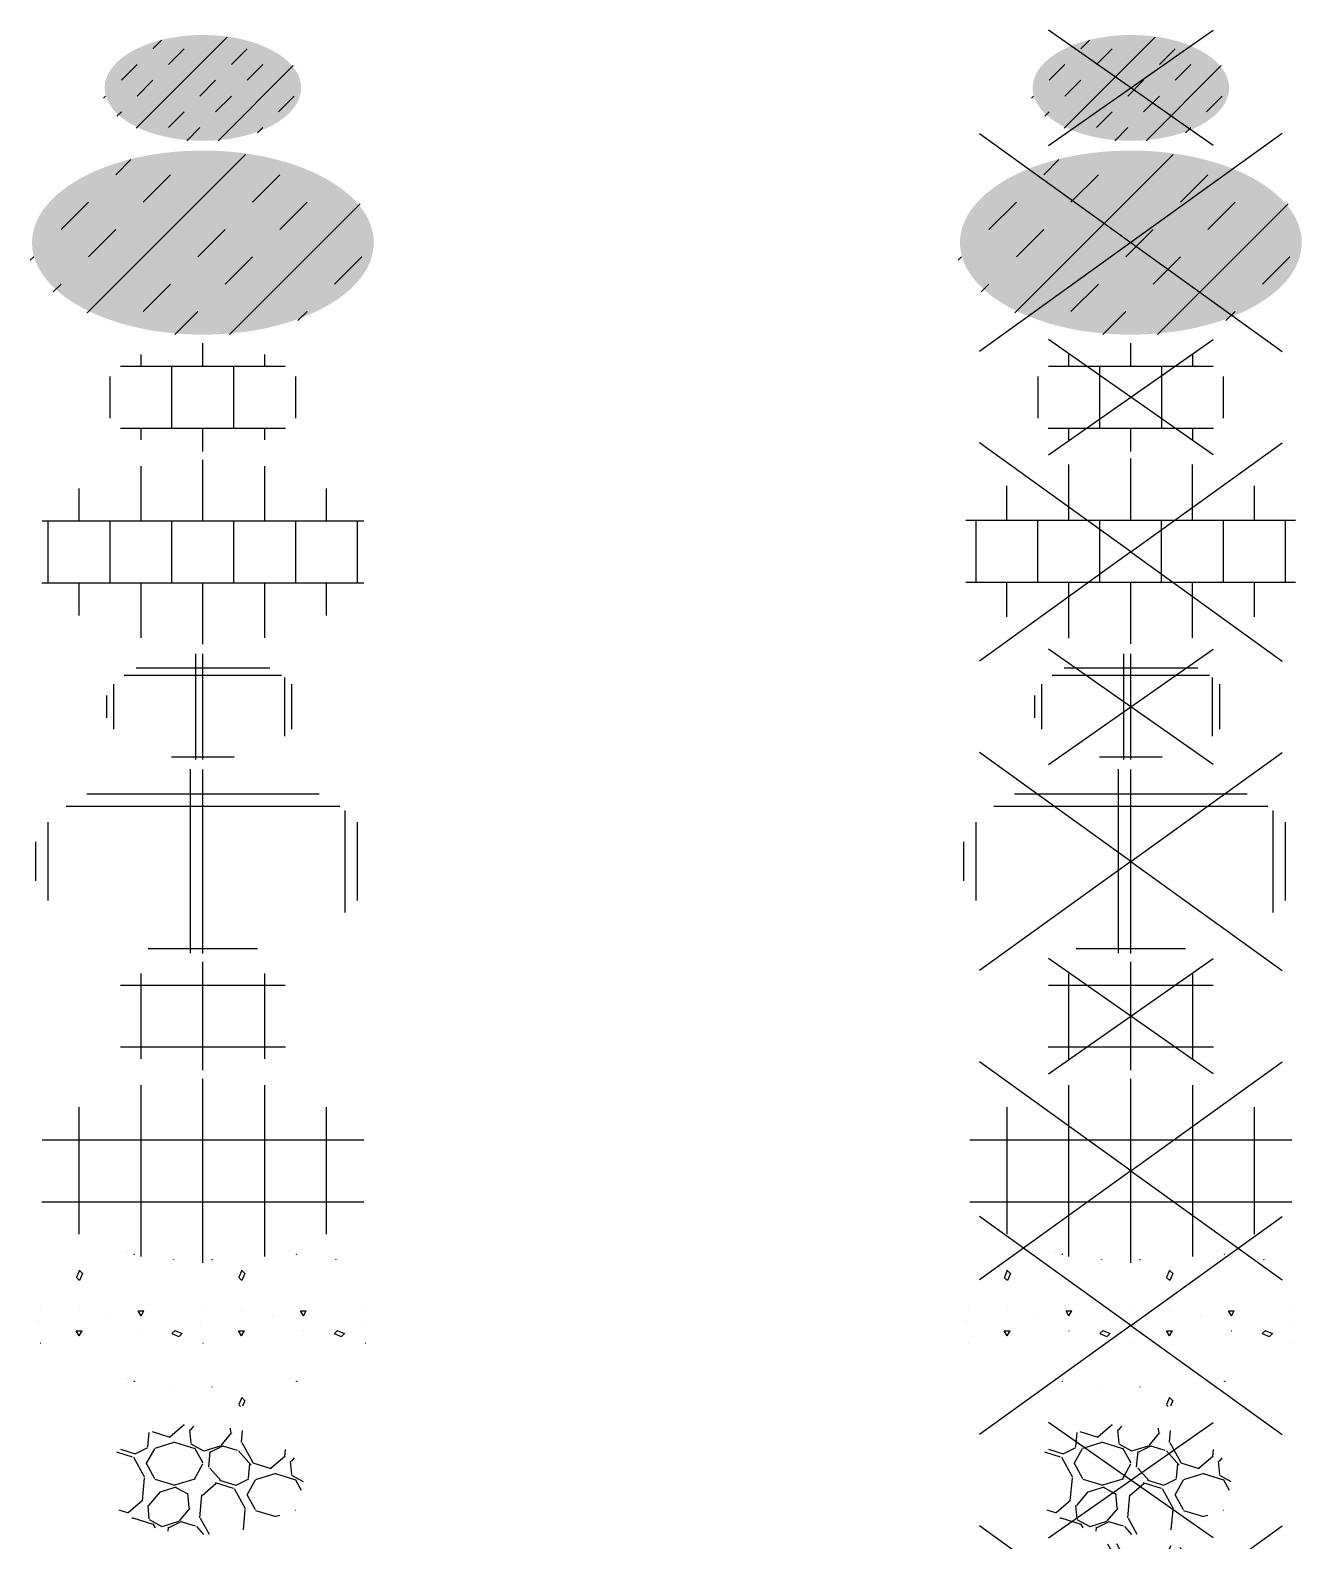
# Model space of a CAD drawing. Header units: metres. Extents: x -77 to 448, y 4806 to 5239.
# Drawn here: x -35.92 to -27.69, y 4855.61 to 4865.37 of the extents above; entities that cross this region are included whole.
import ezdxf
from ezdxf.enums import TextEntityAlignment as Align

# ---------------------------------------------------------------- set-up
doc = ezdxf.new("R2010")
doc.units = ezdxf.units.M
doc.layers.add('V-WE-VH-OPENVERHARDING_STRAATBAKSTEEN-S', color=90, linetype='Continuous', lineweight=25)
doc.styles.add('NLCS-ISO', font='NLCS-ISO.ttf')

# ---------------------------------------------------------------- blocks, each defined once
blk = doc.blocks.new('SVH-BESTORTING_02_KL-SO')
for p, q in [((-1.779, 1.084), (-1.736, 1.54)), ((-1.645, 1.572), (-1.064, 1.391)), ((-1.064, 1.398), (-0.601, 1.798)), ((-0.608, 1.773), (-0.607, 1.794)), ((-0.383, 1.193), (-0.424, 1.625)), ((-0.397, 1.621), (-0.296, 1.742)), ((0.587, 1.127), (0.935, 1.544)), ((0.907, 1.548), (0.894, 1.682)), ((1.25, 1.229), (1.285, 1.607)), ((-2.665, 1.001), (-2.189, 0.853)), ((-2.187, 0.857), (-1.778, 1.062)), ((-1.57, 1.014), (-1.84, 0.525)), ((-0.903, 1.227), (-1.554, 1.025)), ((-0.254, 1.014), (-0.905, 1.217)), ((0.029, 0.934), (-0.381, 1.162)), ((0.008, 0.549), (-0.262, 1.037)), ((0.036, 0.951), (0.569, 1.116)), ((0.236, 0.902), (0.645, 1.108)), ((1.113, 0.957), (0.643, 1.103)), ((1.258, 1.219), (1.618, 0.568)), ((2.649, 0.76), (2.672, 0.996)), ((-2.271, 0.745), (-2.782, 0.904)), ((-1.876, 0.092), (-2.234, 0.739)), ((-1.834, 0.549), (-1.564, 0.061)), ((-0.268, 0.037), (0.002, 0.525)), ((0.188, 0.425), (0.236, 0.925)), ((1.563, 0.49), (1.156, 0.946)), ((1.479, 0.072), (1.522, 0.528)), ((1.613, 0.56), (2.194, 0.379)), ((2.194, 0.386), (2.657, 0.786)), ((2.875, 0.181), (2.834, 0.613)), ((2.861, 0.609), (2.957, 0.725)), ((-1.958, -0.671), (-1.888, 0.069)), ((-1.556, 0.038), (-0.905, -0.164)), ((-0.903, -0.154), (-0.252, 0.048)), ((0.579, -0.004), (0.229, 0.387)), ((0.536, 0.007), (1.069, -0.159)), ((1.071, -0.155), (1.48, 0.05)), ((1.688, 0.001), (1.418, -0.487)), ((2.355, 0.215), (1.704, 0.012)), ((3.004, 0.002), (2.353, 0.205)), ((3.247, -0.056), (2.877, 0.15)), ((3.192, -0.329), (2.996, 0.025)), ((-1.746, -0.822), (-1.376, -0.378)), ((-0.862, -0.222), (-1.395, -0.388)), ((-0.481, -0.455), (-0.864, -0.242)), ((-0.442, -0.896), (-0.487, -0.422)), ((-0.1, -1.215), (-0.03, -0.477)), ((-0.029, -0.49), (0.433, -0.091)), ((0.987, -0.267), (0.402, -0.085)), ((1.382, -0.92), (1.024, -0.273)), ((1.424, -0.463), (1.694, -0.951)), ((-2.721, -0.956), (-2.413, -1.052)), ((-2.413, -1.046), (-1.951, -0.645)), ((-1.733, -1.251), (-1.774, -0.819)), ((-0.762, -1.317), (-0.415, -0.899)), ((1.308, -1.602), (1.37, -0.944)), ((1.702, -0.974), (2.353, -1.177)), ((2.994, -0.968), (3.006, -0.964)), ((-2.252, -1.217), (-2.306, -1.233)), ((-1.604, -1.429), (-2.255, -1.227)), ((-1.32, -1.509), (-1.731, -1.281)), ((-1.537, -1.542), (-1.612, -1.406)), ((-1.313, -1.493), (-0.781, -1.327)), ((-1.113, -1.541), (-0.704, -1.336)), ((-0.237, -1.486), (-0.707, -1.34)), ((-0.091, -1.225), (0.197, -1.746)), ((2.355, -1.166), (2.489, -1.125)), ((-1.126, -1.641), (-1.114, -1.518)), ((0.032, -1.75), (-0.194, -1.497))]:
    blk.add_line(p, q)
at = {"style": 'NLCS-ISO'}
blk.add_attdef('KLEUR', text='', height=1.8, dxfattribs=at).set_placement((4.25, 0), align=Align.MIDDLE_LEFT)
at = {"style": 'NLCS-ISO', "flags": 1}
blk.add_attdef('FUNCTIE', text='', height=1.8, dxfattribs=at).set_placement((0, -2.75), align=Align.TOP_CENTER)
blk = doc.blocks.new('SVH-BETON-SO')
for p, q in [((-4.091, 1.552), (-3.991, 1.452)), ((-3.994, 1.785), (-4.09, 1.554)), ((-3.995, 1.783), (-3.895, 1.683)), ((-3.894, 1.685), (-3.99, 1.454)), ((1.157, 1.552), (1.257, 1.452)), ((1.254, 1.785), (1.158, 1.554)), ((1.253, 1.783), (1.353, 1.683)), ((1.354, 1.685), (1.258, 1.454)), ((-2.094, 0.477), (-1.906, 0.477)), ((-2, 0.315), (-2.094, 0.477)), ((-2, 0.315), (-1.906, 0.477)), ((3.155, 0.477), (3.342, 0.477)), ((3.249, 0.315), (3.155, 0.477)), ((3.249, 0.315), (3.342, 0.477)), ((-4.094, -0.17), (-3.906, -0.17)), ((-4, -0.333), (-4.094, -0.17)), ((-4, -0.333), (-3.906, -0.17)), ((-1.005, -0.259), (-0.774, -0.354)), ((-1, -0.261), (-0.9, -0.161)), ((-0.905, -0.159), (-0.674, -0.254)), ((-0.769, -0.356), (-0.669, -0.256)), ((1.155, -0.17), (1.342, -0.17)), ((1.249, -0.333), (1.155, -0.17)), ((1.249, -0.333), (1.342, -0.17)), ((4.244, -0.259), (4.475, -0.354)), ((4.249, -0.261), (4.349, -0.161)), ((4.344, -0.159), (4.575, -0.254)), ((4.48, -0.356), (4.58, -0.256)), ((1.254, -2.326), (1.158, -2.557)), ((1.253, -2.329), (1.353, -2.429)), ((1.354, -2.426), (1.281, -2.603)), ((1.157, -2.56), (1.21, -2.612))]:
    blk.add_line(p, q)
for centre, radius in [((-2.45, 2.401), 0.00119), ((-2.219, 2.305), 0.00491), ((-0.953, 2.128), 0.00119), ((0.295, 2.128), 0.00119), ((2.799, 2.401), 0.00119), ((3.03, 2.305), 0.00491), ((4.295, 2.128), 0.00119), ((-5.323, 0.121), 0.00119), ((-5.249, 0.477), 0.00119), ((-4, 0.477), 0.00119), ((-3.011, 0.314), 0.00119), ((-0.074, 0.121), 0.00119), ((0, 0.477), 0.00119), ((1.249, 0.477), 0.00119), ((2.238, 0.314), 0.00119), ((5.174, 0.121), 0.00119), ((5.249, 0.477), 0.00119), ((-2, -0.17), 0.00119), ((3.249, -0.17), 0.00119), ((-5.246, -0.569), 0.00119), ((0.002, -0.569), 0.00119), ((5.251, -0.569), 0.00119), ((-2.45, -1.711), 0.00119), ((-2.219, -1.806), 0.00491), ((2.799, -1.711), 0.00119), ((3.03, -1.806), 0.00491), ((-0.953, -1.983), 0.00119), ((0.295, -1.983), 0.00119)]:
    blk.add_circle(centre, radius)
at = {"style": 'NLCS-ISO', "flags": 1}
blk.add_attdef('FUNCTIE', text='', height=1.8, dxfattribs=at).set_placement((0, -3.5), align=Align.TOP_CENTER)
blk = doc.blocks.new('SVH-BETONPLAAT_BLOK-SO')
for p, q in [((0, 1.002), (0, 2.975)), ((-2, 1.002), (-2, 2.773)), ((2, 1.002), (2, 2.773)), ((-4, 1.002), (-4, 2.052)), ((4, 1.002), (4, 2.052)), ((-5.202, 1.002), (-4, 1.002)), ((-4, -0.998), (-4, 1.002)), ((-4, 1.002), (-2, 1.002)), ((-2, -0.998), (-2, 1.002)), ((-2, 1.002), (0, 1.002)), ((0, -0.998), (0, 1.002)), ((0, 1.002), (2, 1.002)), ((2, -0.998), (2, 1.002)), ((2, 1.002), (4, 1.002)), ((4, -0.998), (4, 1.002)), ((4, 1.002), (5.202, 1.002)), ((-5.205, -0.998), (-4, -0.998)), ((-4, -2.052), (-4, -0.998)), ((-4, -0.998), (-2, -0.998)), ((-2, -2.773), (-2, -0.998)), ((-2, -0.998), (0, -0.998)), ((0, -2.975), (0, -0.998)), ((0, -0.998), (2, -0.998)), ((2, -2.773), (2, -0.998)), ((2, -0.998), (4, -0.998)), ((4, -2.052), (4, -0.998)), ((4, -0.998), (5.205, -0.998))]:
    blk.add_line(p, q)
at = {"style": 'NLCS-ISO'}
blk.add_attdef('FORMAAT', text='', height=1.8, dxfattribs=at).set_placement((-6.25, 0), align=Align.MIDDLE_RIGHT)
blk.add_attdef('KLEUR', text='', height=1.8, dxfattribs=at).set_placement((6.25, 0), align=Align.MIDDLE_LEFT)
at = {"style": 'NLCS-ISO', "flags": 1}
blk.add_attdef('FUNCTIE', text='', height=1.8, dxfattribs=at).set_placement((0, -3.5), align=Align.TOP_CENTER)
blk = doc.blocks.new('SVH-BETONPLAAT_BLOK_KL-SO')
for p, q in [((0, 1.002), (0, 1.75)), ((-2.664, 1.002), (-2, 1.002)), ((-2, 1.002), (-2, 1.379)), ((-2, -0.998), (-2, 1.002)), ((-2, 1.002), (0, 1.002)), ((0, -0.998), (0, 1.002)), ((0, 1.002), (2, 1.002)), ((2, 1.002), (2, 1.379)), ((2, -0.998), (2, 1.002)), ((2, 1.002), (2.664, 1.002)), ((-2.668, -0.998), (-2, -0.998)), ((-2, -1.379), (-2, -0.998)), ((-2, -0.998), (0, -0.998)), ((0, -1.75), (0, -0.998)), ((0, -0.998), (2, -0.998)), ((2, -1.379), (2, -0.998)), ((2, -0.998), (2.668, -0.998))]:
    blk.add_line(p, q)
at = {"style": 'NLCS-ISO'}
blk.add_attdef('FORMAAT', text='', height=1.8, dxfattribs=at).set_placement((-4.25, 0), align=Align.MIDDLE_RIGHT)
blk.add_attdef('KLEUR', text='', height=1.8, dxfattribs=at).set_placement((4.25, 0), align=Align.MIDDLE_LEFT)
at = {"style": 'NLCS-ISO', "flags": 1}
blk.add_attdef('FUNCTIE', text='', height=1.8, dxfattribs=at).set_placement((0, -2.75), align=Align.TOP_CENTER)
blk = doc.blocks.new('SVH-BETONPLAAT_BLOK_RAND-SO')
for p, q in [((-0.4, 1.981), (-0.4, 2.978)), ((0, 1.981), (0, 2.975)), ((-3.758, 2.181), (-0.2, 2.181)), ((-0.4, -2.967), (-0.4, 1.981)), ((-0.2, 2.181), (3.758, 2.181)), ((0, -2.975), (0, 1.981)), ((-4.426, 1.781), (-0.2, 1.781)), ((-0.2, 1.781), (4.426, 1.781)), ((4.6, -1.648), (4.6, 1.648)), ((-5, -1.266), (-5, 1.266)), ((5, -1.266), (5, 1.266)), ((-5.4, -0.629), (-5.4, 0.629)), ((-1.765, -2.819), (-0.2, -2.819)), ((-0.2, -2.819), (1.765, -2.819))]:
    blk.add_line(p, q)
at = {"style": 'NLCS-ISO', "flags": 1}
blk.add_attdef('FUNCTIE', text='', height=1.8, dxfattribs=at).set_placement((0, -3.5), align=Align.TOP_CENTER)
blk = doc.blocks.new('SVH-BETONPLAAT_BLOK_RAND_KL-SO')
for p, q in [((-0.23, 1.139), (-0.23, 1.712)), ((0, 1.139), (0, 1.711)), ((-2.545, 1.024), (-0.115, 1.024)), ((-2.161, 1.254), (-0.115, 1.254)), ((-0.23, -1.706), (-0.23, 1.139)), ((-0.115, 1.254), (2.161, 1.254)), ((-0.115, 1.024), (2.545, 1.024)), ((0, -1.711), (0, 1.139)), ((-2.875, -0.728), (-2.875, 0.728)), ((2.645, -0.948), (2.645, 0.948)), ((2.875, -0.728), (2.875, 0.728)), ((-3.105, -0.362), (-3.105, 0.362)), ((-1.015, -1.621), (-0.115, -1.621)), ((-0.115, -1.621), (1.015, -1.621))]:
    blk.add_line(p, q)
at = {"style": 'NLCS-ISO'}
blk.add_attdef('FORMAAT', text='', height=1.8, dxfattribs=at).set_placement((-4.25, 0), align=Align.MIDDLE_RIGHT)
blk.add_attdef('KLEUR', text='', height=1.8, dxfattribs=at).set_placement((4.25, 0), align=Align.MIDDLE_LEFT)
at = {"style": 'NLCS-ISO', "flags": 1}
blk.add_attdef('FUNCTIE', text='', height=1.8, dxfattribs=at).set_placement((0, -2.75), align=Align.TOP_CENTER)
blk = doc.blocks.new('SVH-BETONPLAAT_HALFST-SO')
for p, q in [((0, 1.002), (0, 2.975)), ((-2, 1.002), (-2, 2.773)), ((2, 1.002), (2, 2.773)), ((-4, 1.002), (-4, 2.052)), ((4, 1.002), (4, 2.052)), ((-5.202, 1.002), (-4, 1.002)), ((-5, -0.998), (-5, 1.002)), ((-4, 1.002), (-2, 1.002)), ((-3, -0.998), (-3, 1.002)), ((-2, 1.002), (0, 1.002)), ((-1, -0.998), (-1, 1.002)), ((0, 1.002), (2, 1.002)), ((1, -0.998), (1, 1.002)), ((2, 1.002), (4, 1.002)), ((3, -0.998), (3, 1.002)), ((4, 1.002), (5.202, 1.002)), ((5, -0.998), (5, 1.002)), ((-5.205, -0.998), (-4, -0.998)), ((-4, -2.052), (-4, -0.998)), ((-4, -0.998), (-2, -0.998)), ((-2, -2.773), (-2, -0.998)), ((-2, -0.998), (0, -0.998)), ((0, -2.975), (0, -0.998)), ((0, -0.998), (2, -0.998)), ((2, -2.773), (2, -0.998)), ((2, -0.998), (4, -0.998)), ((4, -2.052), (4, -0.998)), ((4, -0.998), (5.205, -0.998))]:
    blk.add_line(p, q)
at = {"style": 'NLCS-ISO', "flags": 1}
blk.add_attdef('FUNCTIE', text='', height=1.8, dxfattribs=at).set_placement((0, -3.5), align=Align.TOP_CENTER)
blk = doc.blocks.new('SVH-BETONPLAAT_HALFST_KL-SO')
for p, q in [((0, 1.002), (0, 1.75)), ((-2.664, 1.002), (-2, 1.002)), ((-2, 1.002), (-2, 1.379)), ((-2, 1.002), (0, 1.002)), ((-1, -0.998), (-1, 1.002)), ((0, 1.002), (2, 1.002)), ((1, -0.998), (1, 1.002)), ((2, 1.002), (2, 1.379)), ((2, 1.002), (2.664, 1.002)), ((-3, -0.673), (-3, 0.673)), ((3, -0.673), (3, 0.673)), ((-2.668, -0.998), (-2, -0.998)), ((-2, -1.379), (-2, -0.998)), ((-2, -0.998), (0, -0.998)), ((0, -1.75), (0, -0.998)), ((0, -0.998), (2, -0.998)), ((2, -1.379), (2, -0.998)), ((2, -0.998), (2.668, -0.998))]:
    blk.add_line(p, q)
at = {"style": 'NLCS-ISO'}
blk.add_attdef('FORMAAT', text='', height=1.8, dxfattribs=at).set_placement((-4.25, 0), align=Align.MIDDLE_RIGHT)
blk.add_attdef('KLEUR', text='', height=1.8, dxfattribs=at).set_placement((4.25, 0), align=Align.MIDDLE_LEFT)
at = {"style": 'NLCS-ISO', "flags": 1}
blk.add_attdef('FUNCTIE', text='', height=1.8, dxfattribs=at).set_placement((0, -2.75), align=Align.TOP_CENTER)
blk = doc.blocks.new('SVH-BETON_GEWAPEND_INSITU-SO')
h = blk.add_hatch(color=253)
edge = h.paths.add_edge_path()
edge.add_ellipse((0, 0), major_axis=(5.525, 0), ratio=0.538462, start_angle=0, end_angle=360)
for p, q in [((-3.746, -2.27), (1.373, 2.849)), ((-2.818, 2.193), (-2.33, 2.681)), ((-1.935, 1.309), (-1.051, 2.193)), ((1.601, 1.309), (2.485, 2.193)), ((-4.586, 0.425), (-3.702, 1.309)), ((0.858, -2.969), (5.081, 1.254)), ((2.485, 0.425), (3.369, 1.309)), ((-3.702, -0.459), (-2.818, 0.425)), ((-0.167, -0.459), (0.717, 0.425)), ((-5.584, -0.572), (-5.47, -0.459)), ((0.717, -1.343), (1.601, -0.459)), ((4.253, -1.343), (5.136, -0.459)), ((-4.836, -1.592), (-4.586, -1.343)), ((-1.935, -2.226), (-1.051, -1.343)), ((-0.909, -2.968), (-0.167, -2.226)), ((3.073, -2.522), (3.369, -2.226))]:
    blk.add_line(p, q)
at = {"style": 'NLCS-ISO'}
blk.add_attdef('KLEUR', text='', height=1.8, dxfattribs=at).set_placement((6.525, 0), align=Align.MIDDLE_LEFT)
at = {"style": 'NLCS-ISO', "flags": 1}
blk.add_attdef('FUNCTIE', text='', height=1.8, dxfattribs=at).set_placement((0, -3.5), align=Align.TOP_CENTER)
blk = doc.blocks.new('SVH-BETON_GEWAPEND_INSITU_KL-SO')
h = blk.add_hatch(color=253)
edge = h.paths.add_edge_path()
edge.add_ellipse((0, 0), major_axis=(3.177, 0), ratio=0.538462, start_angle=0, end_angle=360)
for p, q in [((-2.154, -1.305), (0.789, 1.638)), ((-1.621, 1.261), (-1.34, 1.542)), ((-1.112, 0.753), (-0.604, 1.261)), ((0.921, 0.753), (1.429, 1.261)), ((-2.637, 0.245), (-2.129, 0.753)), ((0.493, -1.707), (2.922, 0.721)), ((1.429, 0.245), (1.937, 0.753)), ((-2.129, -0.264), (-1.621, 0.245)), ((-0.096, -0.264), (0.412, 0.245)), ((-3.211, -0.329), (-3.145, -0.264)), ((0.412, -0.772), (0.921, -0.264)), ((2.445, -0.772), (2.953, -0.264)), ((-2.781, -0.916), (-2.637, -0.772)), ((-1.112, -1.28), (-0.604, -0.772)), ((-0.523, -1.707), (-0.096, -1.28)), ((1.767, -1.45), (1.937, -1.28))]:
    blk.add_line(p, q)
at = {"style": 'NLCS-ISO'}
blk.add_attdef('KLEUR', text='', height=1.8, dxfattribs=at).set_placement((4.25, 0), align=Align.MIDDLE_LEFT)
at = {"style": 'NLCS-ISO', "flags": 1}
blk.add_attdef('FUNCTIE', text='', height=1.8, dxfattribs=at).set_placement((0, -2.75), align=Align.TOP_CENTER)
blk = doc.blocks.new('V-SVH-BESTORTING_02-SO')
for p, q in [((0, 0), (-4.895, 3.524)), ((0, 0), (4.895, 3.524)), ((-0.527, 2.535), (-0.746, 2.933)), ((-0.461, 2.95), (-0.215, 2.504)), ((-2.671, 2.139), (-2.324, 2.556)), ((-2.351, 2.56), (-2.362, 2.68)), ((-2.008, 2.241), (-1.958, 2.77)), ((-0.608, 1.773), (-0.538, 2.512)), ((-0.207, 2.481), (0.444, 2.279)), ((0.447, 2.289), (1.098, 2.491)), ((1.082, 2.48), (1.306, 2.886)), ((1.929, 2.439), (1.579, 2.83)), ((1.886, 2.45), (2.418, 2.284)), ((2.421, 2.289), (2.829, 2.494)), ((3.037, 2.445), (2.768, 1.957)), ((2.828, 2.516), (2.832, 2.555)), ((3.089, 2.467), (3.054, 2.456)), ((-3.512, 2.027), (-3.853, 2.132)), ((-3.641, 2.205), (-3.644, 2.236)), ((-3.229, 1.946), (-3.639, 2.175)), ((-3.25, 1.561), (-3.52, 2.049)), ((-3.222, 1.963), (-2.689, 2.128)), ((-3.022, 1.914), (-2.613, 2.12)), ((-2.145, 1.969), (-2.615, 2.116)), ((-1.695, 1.502), (-2.102, 1.959)), ((-2, 2.231), (-1.64, 1.58)), ((-0.397, 1.621), (-0.027, 2.066)), ((0.487, 2.221), (-0.045, 2.056)), ((0.869, 1.989), (0.485, 2.202)), ((0.907, 1.548), (0.862, 2.022)), ((1.25, 1.229), (1.319, 1.966)), ((1.321, 1.953), (1.782, 2.352)), ((2.336, 2.177), (1.752, 2.358)), ((2.731, 1.523), (2.374, 2.17)), ((2.774, 1.981), (3.043, 1.492)), ((-3.526, 1.049), (-3.256, 1.537)), ((-3.07, 1.437), (-3.022, 1.937)), ((-1.779, 1.084), (-1.736, 1.54)), ((-1.645, 1.572), (-1.064, 1.391)), ((-1.064, 1.398), (-0.601, 1.798)), ((-0.383, 1.193), (-0.424, 1.625)), ((0.587, 1.127), (0.935, 1.544)), ((2.649, 0.76), (2.72, 1.5)), ((3.051, 1.469), (3.702, 1.267)), ((3.705, 1.277), (4.356, 1.479)), ((4.34, 1.468), (4.487, 1.736)), ((-5.216, 0.341), (-5.146, 1.081)), ((-4.814, 1.05), (-4.163, 0.848)), ((-4.161, 0.858), (-3.51, 1.06)), ((-2.679, 1.008), (-3.029, 1.399)), ((-2.722, 1.019), (-2.189, 0.853)), ((-2.187, 0.857), (-1.778, 1.062)), ((-1.57, 1.014), (-1.84, 0.525)), ((-0.903, 1.227), (-1.554, 1.025)), ((-0.254, 1.014), (-0.905, 1.217)), ((0.029, 0.934), (-0.381, 1.162)), ((0.008, 0.549), (-0.262, 1.037)), ((0.036, 0.951), (0.569, 1.116)), ((0.236, 0.902), (0.645, 1.108)), ((1.113, 0.957), (0.643, 1.103)), ((1.258, 1.219), (1.618, 0.568)), ((2.861, 0.609), (3.231, 1.054)), ((3.745, 1.209), (3.213, 1.043)), ((4.127, 0.977), (3.743, 1.19)), ((4.165, 0.535), (4.12, 1.01)), ((4.578, 0.941), (4.98, 1.288)), ((-5.004, 0.19), (-4.634, 0.635)), ((-4.12, 0.79), (-4.653, 0.624)), ((-3.739, 0.557), (-4.122, 0.771)), ((-3.7, 0.116), (-3.745, 0.59)), ((-3.358, -0.203), (-3.288, 0.535)), ((-3.287, 0.522), (-2.825, 0.921)), ((-2.271, 0.745), (-2.856, 0.927)), ((-1.876, 0.092), (-2.234, 0.739)), ((-1.834, 0.549), (-1.564, 0.061)), ((-0.268, 0.037), (0.002, 0.525)), ((0.188, 0.425), (0.236, 0.925)), ((1.563, 0.49), (1.156, 0.946)), ((1.479, 0.072), (1.522, 0.528)), ((1.613, 0.56), (2.194, 0.379)), ((2.194, 0.386), (2.657, 0.786)), ((2.875, 0.181), (2.834, 0.613)), ((3.846, 0.115), (4.193, 0.532)), ((4.507, 0.216), (4.577, 0.954)), ((-5.522, 0.096), (-5.209, 0.367)), ((-4.991, -0.239), (-5.032, 0.193)), ((-4.02, -0.305), (-3.673, 0.113)), ((-1.958, -0.671), (-1.888, 0.069)), ((-1.556, 0.038), (-0.905, -0.164)), ((-0.903, -0.154), (-0.252, 0.048)), ((0.579, -0.004), (0.229, 0.387)), ((0.536, 0.007), (1.069, -0.159)), ((1.071, -0.155), (1.48, 0.05)), ((1.688, 0.001), (1.418, -0.487)), ((2.355, 0.215), (1.704, 0.012)), ((3.004, 0.002), (2.353, 0.205)), ((3.287, -0.078), (2.877, 0.15)), ((3.266, -0.463), (2.996, 0.025)), ((3.294, -0.061), (3.827, 0.104)), ((3.494, -0.11), (3.903, 0.096)), ((4.371, -0.055), (3.901, 0.091)), ((4.516, 0.207), (4.876, -0.445)), ((-4.862, -0.417), (-5.513, -0.215)), ((-5.51, -0.205), (-5.512, -0.205)), ((-4.578, -0.497), (-4.989, -0.269)), ((0, 0), (-4.895, -3.524)), ((-4.6, -0.883), (-4.87, -0.394)), ((-4.571, -0.481), (-4.039, -0.315)), ((-4.371, -0.529), (-3.962, -0.324)), ((-3.495, -0.474), (-3.965, -0.328)), ((-3.045, -0.941), (-3.452, -0.485)), ((-3.349, -0.213), (-2.99, -0.864)), ((-1.746, -0.822), (-1.376, -0.378)), ((-0.862, -0.222), (-1.395, -0.388)), ((-0.481, -0.455), (-0.864, -0.242)), ((-0.442, -0.896), (-0.487, -0.422)), ((-0.1, -1.215), (-0.03, -0.477)), ((-0.029, -0.49), (0.433, -0.091)), ((0, 0), (4.895, -3.524)), ((0.987, -0.267), (0.402, -0.085)), ((1.382, -0.92), (1.024, -0.273)), ((1.424, -0.463), (1.694, -0.951)), ((2.99, -0.976), (3.26, -0.487)), ((3.446, -0.587), (3.493, -0.087)), ((4.821, -0.522), (4.414, -0.066)), ((4.737, -0.94), (4.78, -0.484)), ((4.871, -0.452), (5.405, -0.618)), ((-4.875, -1.395), (-4.606, -0.906)), ((-4.419, -1.007), (-4.372, -0.506)), ((-3.129, -1.359), (-3.086, -0.903)), ((-2.994, -0.871), (-2.413, -1.052)), ((-2.413, -1.046), (-1.951, -0.645)), ((-1.733, -1.251), (-1.774, -0.819)), ((-0.762, -1.317), (-0.415, -0.899)), ((1.3, -1.683), (1.37, -0.944)), ((1.702, -0.974), (2.353, -1.177)), ((2.355, -1.166), (3.006, -0.964)), ((3.837, -1.017), (3.487, -0.625)), ((4.329, -1.167), (4.738, -0.962)), ((5.262, -0.906), (4.962, -1)), ((-4.884, -1.391), (-4.859, -1.383)), ((-4.029, -1.436), (-4.378, -1.044)), ((-4.071, -1.425), (-3.539, -1.59)), ((-3.536, -1.586), (-3.128, -1.381)), ((-2.919, -1.43), (-3.189, -1.918)), ((-2.252, -1.217), (-2.904, -1.419)), ((-1.604, -1.429), (-2.255, -1.227)), ((-1.32, -1.509), (-1.731, -1.281)), ((-1.342, -1.895), (-1.612, -1.406)), ((-1.313, -1.493), (-0.781, -1.327)), ((-1.113, -1.541), (-0.704, -1.336)), ((-0.237, -1.486), (-0.707, -1.34)), ((-0.091, -1.225), (0.268, -1.876)), ((1.512, -1.834), (1.882, -1.39)), ((2.396, -1.235), (1.863, -1.4)), ((2.777, -1.467), (2.394, -1.254)), ((2.816, -1.908), (2.771, -1.434)), ((3.229, -1.503), (3.691, -1.103)), ((4.245, -1.279), (3.66, -1.097)), ((3.794, -1.006), (4.327, -1.171)), ((4.518, -1.712), (4.282, -1.285)), ((4.946, -1.011), (4.676, -1.499)), ((-4.452, -1.762), (-4.175, -1.523)), ((-3.621, -1.698), (-4.205, -1.517)), ((-3.226, -2.352), (-3.583, -1.704)), ((-3.183, -1.894), (-2.914, -2.383)), ((-1.617, -2.407), (-1.348, -1.919)), ((-1.161, -2.019), (-1.114, -1.518)), ((0.213, -1.953), (-0.194, -1.497)), ((0.129, -2.371), (0.172, -1.915)), ((0.264, -1.884), (0.845, -2.064)), ((0.845, -2.058), (1.307, -1.657)), ((1.525, -2.263), (1.484, -1.831)), ((2.496, -2.329), (2.843, -1.911)), ((3.158, -2.227), (3.228, -1.489)), ((4.682, -1.475), (4.721, -1.545)), ((-3.241, -2.409), (-3.237, -2.375)), ((-2.906, -2.406), (-2.255, -2.608)), ((-2.252, -2.598), (-1.601, -2.396)), ((-0.771, -2.448), (-1.12, -2.056)), ((-0.813, -2.437), (-0.281, -2.602)), ((-0.278, -2.598), (0.13, -2.393)), ((1.006, -2.229), (0.355, -2.431)), ((1.654, -2.441), (1.003, -2.239)), ((1.938, -2.521), (1.527, -2.293)), ((1.858, -2.802), (1.646, -2.418)), ((1.945, -2.505), (2.477, -2.339)), ((2.145, -2.553), (2.554, -2.348)), ((3.01, -2.495), (2.551, -2.352)), ((3.167, -2.237), (3.258, -2.403)), ((-2.212, -2.666), (-2.321, -2.7)), ((-2.089, -2.754), (-2.214, -2.685)), ((-1.325, -2.888), (-0.917, -2.535)), ((-0.363, -2.71), (-0.947, -2.529)), ((-0.183, -2.973), (-0.325, -2.717)), ((0.338, -2.442), (0.069, -2.93)), ((0.075, -2.907), (0.112, -2.974)), ((2.124, -2.746), (2.144, -2.53))]:
    blk.add_line(p, q)
at = {"style": 'NLCS-ISO', "flags": 1}
blk.add_attdef('FUNCTIE', text='', height=1.8, dxfattribs=at).set_placement((0, -3.975), align=Align.TOP_CENTER)
blk = doc.blocks.new('V-SVH-BESTORTING_02_KL-SO')
for p, q in [((-2.662, -1.864), (2.662, 1.864)), ((2.662, -1.864), (-2.662, 1.864)), ((-1.779, 1.084), (-1.736, 1.54)), ((-1.645, 1.572), (-1.064, 1.391)), ((-1.064, 1.398), (-0.601, 1.798)), ((-0.608, 1.773), (-0.607, 1.794)), ((-0.383, 1.193), (-0.424, 1.625)), ((-0.397, 1.621), (-0.296, 1.742)), ((0.587, 1.127), (0.935, 1.544)), ((0.907, 1.548), (0.894, 1.682)), ((1.25, 1.229), (1.285, 1.607)), ((-2.665, 1.001), (-2.189, 0.853)), ((-2.187, 0.857), (-1.778, 1.062)), ((-1.57, 1.014), (-1.84, 0.525)), ((-0.903, 1.227), (-1.554, 1.025)), ((-0.254, 1.014), (-0.905, 1.217)), ((0.029, 0.934), (-0.381, 1.162)), ((0.008, 0.549), (-0.262, 1.037)), ((0.036, 0.951), (0.569, 1.116)), ((0.236, 0.902), (0.645, 1.108)), ((1.113, 0.957), (0.643, 1.103)), ((1.258, 1.219), (1.618, 0.568)), ((2.649, 0.76), (2.672, 0.996)), ((-2.271, 0.745), (-2.782, 0.904)), ((-1.876, 0.092), (-2.234, 0.739)), ((-1.834, 0.549), (-1.564, 0.061)), ((-0.268, 0.037), (0.002, 0.525)), ((0.188, 0.425), (0.236, 0.925)), ((1.563, 0.49), (1.156, 0.946)), ((1.479, 0.072), (1.522, 0.528)), ((1.613, 0.56), (2.194, 0.379)), ((2.194, 0.386), (2.657, 0.786)), ((2.875, 0.181), (2.834, 0.613)), ((2.861, 0.609), (2.957, 0.725)), ((-1.958, -0.671), (-1.888, 0.069)), ((-1.556, 0.038), (-0.905, -0.164)), ((-0.903, -0.154), (-0.252, 0.048)), ((0.579, -0.004), (0.229, 0.387)), ((0.536, 0.007), (1.069, -0.159)), ((1.071, -0.155), (1.48, 0.05)), ((1.688, 0.001), (1.418, -0.487)), ((2.355, 0.215), (1.704, 0.012)), ((3.004, 0.002), (2.353, 0.205)), ((3.247, -0.056), (2.877, 0.15)), ((3.192, -0.329), (2.996, 0.025)), ((-1.746, -0.822), (-1.376, -0.378)), ((-0.862, -0.222), (-1.395, -0.388)), ((-0.481, -0.455), (-0.864, -0.242)), ((-0.442, -0.896), (-0.487, -0.422)), ((-0.1, -1.215), (-0.03, -0.477)), ((-0.029, -0.49), (0.433, -0.091)), ((0.987, -0.267), (0.402, -0.085)), ((1.382, -0.92), (1.024, -0.273)), ((1.424, -0.463), (1.694, -0.951)), ((-2.721, -0.956), (-2.413, -1.052)), ((-2.413, -1.046), (-1.951, -0.645)), ((-1.733, -1.251), (-1.774, -0.819)), ((-0.762, -1.317), (-0.415, -0.899)), ((1.308, -1.602), (1.37, -0.944)), ((1.702, -0.974), (2.353, -1.177)), ((2.994, -0.968), (3.006, -0.964)), ((-2.252, -1.217), (-2.306, -1.233)), ((-1.604, -1.429), (-2.255, -1.227)), ((-1.32, -1.509), (-1.731, -1.281)), ((-1.537, -1.542), (-1.612, -1.406)), ((-1.313, -1.493), (-0.781, -1.327)), ((-1.113, -1.541), (-0.704, -1.336)), ((-0.237, -1.486), (-0.707, -1.34)), ((-0.091, -1.225), (0.197, -1.746)), ((2.355, -1.166), (2.489, -1.125)), ((-1.126, -1.641), (-1.114, -1.518)), ((0.032, -1.75), (-0.194, -1.497))]:
    blk.add_line(p, q)
at = {"style": 'NLCS-ISO'}
blk.add_attdef('KLEUR', text='', height=1.8, dxfattribs=at).set_placement((4.25, 0), align=Align.MIDDLE_LEFT)
at = {"style": 'NLCS-ISO', "flags": 1}
blk.add_attdef('FUNCTIE', text='', height=1.8, dxfattribs=at).set_placement((0, -2.75), align=Align.TOP_CENTER)
blk = doc.blocks.new('V-SVH-BETON-SO')
for p, q in [((0, 0), (-4.895, 3.524)), ((0, 0), (4.895, 3.524)), ((-4.091, 1.552), (-3.991, 1.452)), ((-3.994, 1.785), (-4.09, 1.554)), ((-3.995, 1.783), (-3.895, 1.683)), ((-3.894, 1.685), (-3.99, 1.454)), ((1.157, 1.552), (1.257, 1.452)), ((1.254, 1.785), (1.158, 1.554)), ((1.253, 1.783), (1.353, 1.683)), ((1.354, 1.685), (1.258, 1.454)), ((-2.094, 0.477), (-1.906, 0.477)), ((-2, 0.315), (-2.094, 0.477)), ((-2, 0.315), (-1.906, 0.477)), ((3.155, 0.477), (3.342, 0.477)), ((3.249, 0.315), (3.155, 0.477)), ((3.249, 0.315), (3.342, 0.477)), ((0, 0), (-4.895, -3.524)), ((-4.094, -0.17), (-3.906, -0.17)), ((-4, -0.333), (-4.094, -0.17)), ((-4, -0.333), (-3.906, -0.17)), ((-1.005, -0.259), (-0.774, -0.354)), ((-1, -0.261), (-0.9, -0.161)), ((-0.905, -0.159), (-0.674, -0.254)), ((-0.769, -0.356), (-0.669, -0.256)), ((0, 0), (4.895, -3.524)), ((1.155, -0.17), (1.342, -0.17)), ((1.249, -0.333), (1.155, -0.17)), ((1.249, -0.333), (1.342, -0.17)), ((4.244, -0.259), (4.475, -0.354)), ((4.249, -0.261), (4.349, -0.161)), ((4.344, -0.159), (4.575, -0.254)), ((4.48, -0.356), (4.58, -0.256)), ((1.254, -2.326), (1.158, -2.557)), ((1.253, -2.329), (1.353, -2.429)), ((1.354, -2.426), (1.281, -2.603)), ((1.157, -2.56), (1.21, -2.612))]:
    blk.add_line(p, q)
for centre, radius in [((-2.45, 2.401), 0.00119), ((-2.219, 2.305), 0.00491), ((-0.953, 2.128), 0.00119), ((0.295, 2.128), 0.00119), ((2.799, 2.401), 0.00119), ((3.03, 2.305), 0.00491), ((4.295, 2.128), 0.00119), ((-5.323, 0.121), 0.00119), ((-5.249, 0.477), 0.00119), ((-4, 0.477), 0.00119), ((-3.011, 0.314), 0.00119), ((-0.074, 0.121), 0.00119), ((0, 0.477), 0.00119), ((1.249, 0.477), 0.00119), ((2.238, 0.314), 0.00119), ((5.174, 0.121), 0.00119), ((5.249, 0.477), 0.00119), ((-2, -0.17), 0.00119), ((3.249, -0.17), 0.00119), ((-5.246, -0.569), 0.00119), ((0.002, -0.569), 0.00119), ((5.251, -0.569), 0.00119), ((-2.45, -1.711), 0.00119), ((-2.219, -1.806), 0.00491), ((2.799, -1.711), 0.00119), ((3.03, -1.806), 0.00491), ((-0.953, -1.983), 0.00119), ((0.295, -1.983), 0.00119)]:
    blk.add_circle(centre, radius)
at = {"style": 'NLCS-ISO', "flags": 1}
blk.add_attdef('FUNCTIE', text='', height=1.8, dxfattribs=at).set_placement((0, -3.975), align=Align.TOP_CENTER)
blk = doc.blocks.new('V-SVH-BETONPLAAT_BLOK-SO')
for p, q in [((0, 0), (-4.895, 3.524)), ((0, 0), (4.895, 3.524)), ((0, 1.002), (0, 2.975)), ((-2, 1.002), (-2, 2.773)), ((2, 1.002), (2, 2.773)), ((-4, 1.002), (-4, 2.052)), ((4, 1.002), (4, 2.052)), ((-5.202, 1.002), (-4, 1.002)), ((-4, -0.998), (-4, 1.002)), ((-4, 1.002), (-2, 1.002)), ((-2, -0.998), (-2, 1.002)), ((-2, 1.002), (0, 1.002)), ((0, -0.998), (0, 1.002)), ((0, 1.002), (2, 1.002)), ((2, -0.998), (2, 1.002)), ((2, 1.002), (4, 1.002)), ((4, -0.998), (4, 1.002)), ((4, 1.002), (5.202, 1.002)), ((0, 0), (-4.895, -3.524)), ((0, 0), (4.895, -3.524)), ((-5.205, -0.998), (-4, -0.998)), ((-4, -2.052), (-4, -0.998)), ((-4, -0.998), (-2, -0.998)), ((-2, -2.773), (-2, -0.998)), ((-2, -0.998), (0, -0.998)), ((0, -2.975), (0, -0.998)), ((0, -0.998), (2, -0.998)), ((2, -2.773), (2, -0.998)), ((2, -0.998), (4, -0.998)), ((4, -2.052), (4, -0.998)), ((4, -0.998), (5.205, -0.998))]:
    blk.add_line(p, q)
at = {"style": 'NLCS-ISO'}
blk.add_attdef('FORMAAT', text='', height=1.8, dxfattribs=at).set_placement((-6.525, 0), align=Align.MIDDLE_RIGHT)
blk.add_attdef('KLEUR', text='', height=1.8, dxfattribs=at).set_placement((6.525, 0), align=Align.MIDDLE_LEFT)
at = {"style": 'NLCS-ISO', "flags": 1}
blk.add_attdef('FUNCTIE', text='', height=1.8, dxfattribs=at).set_placement((0, -3.975), align=Align.TOP_CENTER)
blk = doc.blocks.new('V-SVH-BETONPLAAT_BLOK_KL-SO')
for p, q in [((-2.662, -1.864), (2.662, 1.864)), ((2.662, -1.864), (-2.662, 1.864)), ((0, 1.002), (0, 1.75)), ((-2.664, 1.002), (-2, 1.002)), ((-2, 1.002), (-2, 1.379)), ((-2, -0.998), (-2, 1.002)), ((-2, 1.002), (0, 1.002)), ((0, -0.998), (0, 1.002)), ((0, 1.002), (2, 1.002)), ((2, 1.002), (2, 1.379)), ((2, -0.998), (2, 1.002)), ((2, 1.002), (2.664, 1.002)), ((-2.668, -0.998), (-2, -0.998)), ((-2, -1.379), (-2, -0.998)), ((-2, -0.998), (0, -0.998)), ((0, -1.75), (0, -0.998)), ((0, -0.998), (2, -0.998)), ((2, -1.379), (2, -0.998)), ((2, -0.998), (2.668, -0.998))]:
    blk.add_line(p, q)
at = {"style": 'NLCS-ISO'}
blk.add_attdef('FORMAAT', text='', height=1.8, dxfattribs=at).set_placement((-4.25, 0), align=Align.MIDDLE_RIGHT)
blk.add_attdef('KLEUR', text='', height=1.8, dxfattribs=at).set_placement((4.25, 0), align=Align.MIDDLE_LEFT)
at = {"style": 'NLCS-ISO', "flags": 1}
blk.add_attdef('FUNCTIE', text='', height=1.8, dxfattribs=at).set_placement((0, -2.75), align=Align.TOP_CENTER)
blk = doc.blocks.new('V-SVH-BETONPLAAT_BLOK_RAND-SO')
for p, q in [((0, 0), (-4.895, 3.524)), ((0, 0), (4.895, 3.524)), ((-0.4, 1.981), (-0.4, 2.978)), ((0, 1.981), (0, 2.975)), ((-3.758, 2.181), (-0.2, 2.181)), ((-0.4, -2.967), (-0.4, 1.981)), ((-0.2, 2.181), (3.758, 2.181)), ((0, -2.975), (0, 1.981)), ((-4.426, 1.781), (-0.2, 1.781)), ((-0.2, 1.781), (4.426, 1.781)), ((4.6, -1.648), (4.6, 1.648)), ((-5, -1.266), (-5, 1.266)), ((5, -1.266), (5, 1.266)), ((-5.4, -0.629), (-5.4, 0.629)), ((0, 0), (-4.895, -3.524)), ((0, 0), (4.895, -3.524)), ((-1.765, -2.819), (-0.2, -2.819)), ((-0.2, -2.819), (1.765, -2.819))]:
    blk.add_line(p, q)
at = {"style": 'NLCS-ISO', "flags": 1}
blk.add_attdef('FUNCTIE', text='', height=1.8, dxfattribs=at).set_placement((0, -3.975), align=Align.TOP_CENTER)
blk = doc.blocks.new('V-SVH-BETONPLAAT_BLOK_RAND_KL-SO')
for p, q in [((-2.662, -1.864), (2.662, 1.864)), ((2.662, -1.864), (-2.662, 1.864)), ((-0.23, 1.139), (-0.23, 1.712)), ((0, 1.139), (0, 1.711)), ((-2.545, 1.024), (-0.115, 1.024)), ((-2.161, 1.254), (-0.115, 1.254)), ((-0.23, -1.706), (-0.23, 1.139)), ((-0.115, 1.254), (2.161, 1.254)), ((-0.115, 1.024), (2.545, 1.024)), ((0, -1.711), (0, 1.139)), ((-2.875, -0.728), (-2.875, 0.728)), ((2.645, -0.948), (2.645, 0.948)), ((2.875, -0.728), (2.875, 0.728)), ((-3.105, -0.362), (-3.105, 0.362)), ((-1.015, -1.621), (-0.115, -1.621)), ((-0.115, -1.621), (1.015, -1.621))]:
    blk.add_line(p, q)
at = {"style": 'NLCS-ISO'}
blk.add_attdef('FORMAAT', text='', height=1.8, dxfattribs=at).set_placement((-4.25, 0), align=Align.MIDDLE_RIGHT)
blk.add_attdef('KLEUR', text='', height=1.8, dxfattribs=at).set_placement((4.25, 0), align=Align.MIDDLE_LEFT)
at = {"style": 'NLCS-ISO', "flags": 1}
blk.add_attdef('FUNCTIE', text='', height=1.8, dxfattribs=at).set_placement((0, -2.75), align=Align.TOP_CENTER)
blk = doc.blocks.new('V-SVH-BETONPLAAT_HALFST-SO')
for p, q in [((0, 0), (-4.895, 3.524)), ((0, 0), (4.895, 3.524)), ((-0.004, 1.024), (-0.004, 3.021)), ((-2.004, 1.024), (-2.004, 2.83)), ((1.996, 1.024), (1.996, 2.828)), ((-4.004, 1.024), (-4.004, 2.142)), ((3.996, 1.024), (3.996, 2.142)), ((-5.33, 1.024), (-4.004, 1.024)), ((-5.004, -0.976), (-5.004, 1.024)), ((-4.004, 1.024), (-2.004, 1.024)), ((-3.004, -0.976), (-3.004, 1.024)), ((-2.004, 1.024), (-0.004, 1.024)), ((-1.004, -0.976), (-1.004, 1.024)), ((-0.004, 1.024), (1.996, 1.024)), ((0.996, -0.976), (0.996, 1.024)), ((1.996, 1.024), (3.996, 1.024)), ((2.996, -0.976), (2.996, 1.024)), ((3.996, 1.024), (5.323, 1.024)), ((4.996, -0.976), (4.996, 1.024)), ((0, 0), (-4.895, -3.524)), ((0, 0), (4.895, -3.524)), ((-5.33, -0.976), (-4.004, -0.976)), ((-4.004, -2.093), (-4.004, -0.976)), ((-4.004, -0.976), (-2.004, -0.976)), ((-2.004, -2.781), (-2.004, -0.976)), ((-2.004, -0.976), (-0.004, -0.976)), ((-0.004, -2.972), (-0.004, -0.976)), ((-0.004, -0.976), (1.996, -0.976)), ((1.996, -2.779), (1.996, -0.976)), ((1.996, -0.976), (3.996, -0.976)), ((3.996, -2.094), (3.996, -0.976)), ((3.996, -0.976), (5.323, -0.976))]:
    blk.add_line(p, q)
at = {"style": 'NLCS-ISO', "flags": 1}
blk.add_attdef('FUNCTIE', text='', height=1.8, dxfattribs=at).set_placement((0.116, -3.585), align=Align.MIDDLE_CENTER)
blk = doc.blocks.new('V-SVH-BETONPLAAT_HALFST_KL-SO')
for p, q in [((-2.662, -1.864), (2.662, 1.864)), ((2.662, -1.864), (-2.662, 1.864)), ((0, 1.002), (0, 1.75)), ((-2.664, 1.002), (-2, 1.002)), ((-2, 1.002), (-2, 1.379)), ((-2, 1.002), (0, 1.002)), ((-1, -0.998), (-1, 1.002)), ((0, 1.002), (2, 1.002)), ((1, -0.998), (1, 1.002)), ((2, 1.002), (2, 1.379)), ((2, 1.002), (2.664, 1.002)), ((-3, -0.673), (-3, 0.673)), ((3, -0.673), (3, 0.673)), ((-2.668, -0.998), (-2, -0.998)), ((-2, -1.379), (-2, -0.998)), ((-2, -0.998), (0, -0.998)), ((0, -1.75), (0, -0.998)), ((0, -0.998), (2, -0.998)), ((2, -1.379), (2, -0.998)), ((2, -0.998), (2.668, -0.998))]:
    blk.add_line(p, q)
at = {"style": 'NLCS-ISO'}
blk.add_attdef('FORMAAT', text='', height=1.8, dxfattribs=at).set_placement((-4.25, 0), align=Align.MIDDLE_RIGHT)
blk.add_attdef('KLEUR', text='', height=1.8, dxfattribs=at).set_placement((4.25, 0), align=Align.MIDDLE_LEFT)
at = {"style": 'NLCS-ISO', "flags": 1}
blk.add_attdef('FUNCTIE', text='', height=1.8, dxfattribs=at).set_placement((0, -2.75), align=Align.TOP_CENTER)
blk = doc.blocks.new('V-SVH-BETON_GEWAPEND_INSITU-SO')
h = blk.add_hatch(color=253)
edge = h.paths.add_edge_path()
edge.add_ellipse((0, 0), major_axis=(5.525, 0), ratio=0.538462, start_angle=0, end_angle=360)
for p, q in [((4.895, 3.524), (-4.895, -3.524)), ((-4.895, 3.524), (4.895, -3.524)), ((-3.746, -2.27), (1.373, 2.849)), ((-2.818, 2.193), (-2.33, 2.681)), ((-1.935, 1.309), (-1.051, 2.193)), ((1.601, 1.309), (2.485, 2.193)), ((-4.586, 0.425), (-3.702, 1.309)), ((0.858, -2.969), (5.081, 1.254)), ((2.485, 0.425), (3.369, 1.309)), ((-3.702, -0.459), (-2.818, 0.425)), ((-0.167, -0.459), (0.717, 0.425)), ((-5.584, -0.572), (-5.47, -0.459)), ((0.717, -1.343), (1.601, -0.459)), ((4.253, -1.343), (5.136, -0.459)), ((-4.836, -1.592), (-4.586, -1.343)), ((-1.935, -2.226), (-1.051, -1.343)), ((-0.909, -2.968), (-0.167, -2.226)), ((3.073, -2.522), (3.369, -2.226))]:
    blk.add_line(p, q)
at = {"style": 'NLCS-ISO'}
blk.add_attdef('KLEUR', text='', height=1.8, dxfattribs=at).set_placement((6.525, 0), align=Align.MIDDLE_LEFT)
at = {"style": 'NLCS-ISO', "flags": 1}
blk.add_attdef('FUNCTIE', text='', height=1.8, dxfattribs=at).set_placement((0, -3.5), align=Align.TOP_CENTER)
blk = doc.blocks.new('V-SVH-BETON_GEWAPEND_INSITU_KL-SO')
h = blk.add_hatch(color=253)
edge = h.paths.add_edge_path()
edge.add_ellipse((0, 0), major_axis=(3.177, 0), ratio=0.538462, start_angle=0, end_angle=360)
for p, q in [((-2.662, -1.864), (2.662, 1.864)), ((2.662, -1.864), (-2.662, 1.864)), ((-2.154, -1.305), (0.789, 1.638)), ((-1.621, 1.261), (-1.34, 1.542)), ((-1.112, 0.753), (-0.604, 1.261)), ((0.921, 0.753), (1.429, 1.261)), ((-2.637, 0.245), (-2.129, 0.753)), ((0.493, -1.707), (2.922, 0.721)), ((1.429, 0.245), (1.937, 0.753)), ((-2.129, -0.264), (-1.621, 0.245)), ((-0.096, -0.264), (0.412, 0.245)), ((-3.211, -0.329), (-3.145, -0.264)), ((0.412, -0.772), (0.921, -0.264)), ((2.445, -0.772), (2.953, -0.264)), ((-2.781, -0.916), (-2.637, -0.772)), ((-1.112, -1.28), (-0.604, -0.772)), ((-0.523, -1.707), (-0.096, -1.28)), ((1.767, -1.45), (1.937, -1.28))]:
    blk.add_line(p, q)
at = {"style": 'NLCS-ISO'}
blk.add_attdef('KLEUR', text='', height=1.8, dxfattribs=at).set_placement((4.25, 0), align=Align.MIDDLE_LEFT)
at = {"style": 'NLCS-ISO', "flags": 1}
blk.add_attdef('FUNCTIE', text='', height=1.8, dxfattribs=at).set_placement((0, -2.75), align=Align.TOP_CENTER)

msp = doc.modelspace()

# ---------------------------------------------------------------- block references
at = {"layer": 'V-WE-VH-OPENVERHARDING_STRAATBAKSTEEN-S', "xscale": 0.2, "yscale": 0.2, "zscale": 0.2}
for name, p in [('SVH-BETON_GEWAPEND_INSITU_KL-SO', (-34.7985, 4864.9979)), ('V-SVH-BETON_GEWAPEND_INSITU_KL-SO', (-28.7985, 4864.9979)), ('V-SVH-BETON_GEWAPEND_INSITU-SO', (-28.7985, 4863.9979)), ('SVH-BETON_GEWAPEND_INSITU-SO', (-34.7985, 4863.9979)), ('SVH-BETONPLAAT_HALFST_KL-SO', (-34.7985, 4862.9979)), ('V-SVH-BETONPLAAT_HALFST_KL-SO', (-28.7985, 4862.9979)), ('V-SVH-BETONPLAAT_HALFST-SO', (-28.7985, 4861.9979)), ('SVH-BETONPLAAT_HALFST-SO', (-34.7985, 4861.9979)), ('SVH-BETONPLAAT_BLOK_RAND_KL-SO', (-34.7985, 4860.9979)), ('V-SVH-BETONPLAAT_BLOK_RAND_KL-SO', (-28.7985, 4860.9979)), ('V-SVH-BETONPLAAT_BLOK_RAND-SO', (-28.7985, 4859.9979)), ('SVH-BETONPLAAT_BLOK_RAND-SO', (-34.7985, 4859.9979)), ('SVH-BETONPLAAT_BLOK_KL-SO', (-34.7985, 4858.9979)), ('V-SVH-BETONPLAAT_BLOK_KL-SO', (-28.7985, 4858.9979)), ('V-SVH-BETONPLAAT_BLOK-SO', (-28.7985, 4857.9979)), ('SVH-BETONPLAAT_BLOK-SO', (-34.7985, 4857.9979)), ('V-SVH-BETON-SO', (-28.7985, 4856.9979)), ('SVH-BETON-SO', (-34.7985, 4856.9979)), ('SVH-BESTORTING_02_KL-SO', (-34.7985, 4855.9979)), ('V-SVH-BESTORTING_02_KL-SO', (-28.7985, 4855.9979)), ('V-SVH-BESTORTING_02-SO', (-28.7985, 4854.9979))]:
    msp.add_blockref(name, p, dxfattribs=at)

doc.saveas('drawing.dxf')
